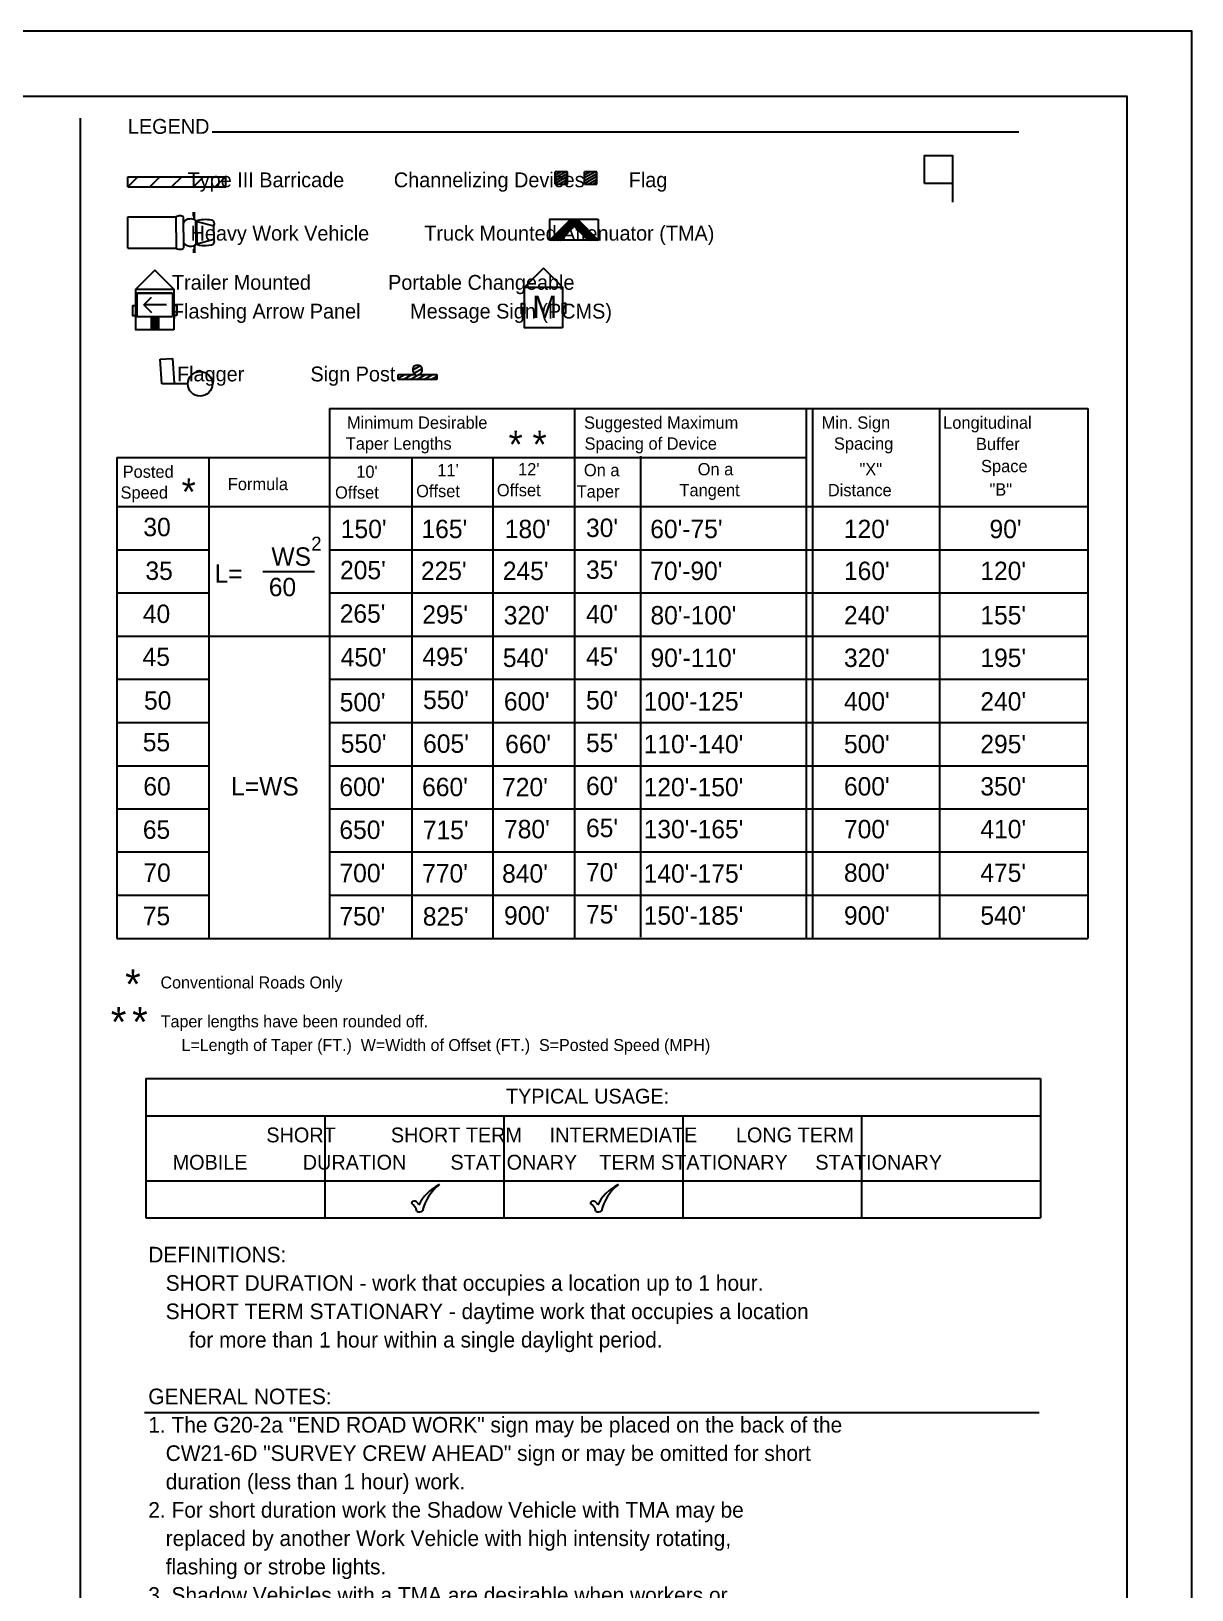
# Model space of a CAD drawing. Extents: x 0 to 29242, y 0 to 23092.
# Drawn here: x 25.27 to 34.19, y 10.26 to 22.24 of the extents above; entities that cross this region are included whole.
import ezdxf

# ---------------------------------------------------------------- set-up
doc = ezdxf.new("R2010")
doc.units = 0
doc.layers.add('D_BATCH_PLOT', color=7, linetype='Continuous')
doc.layers.add('Level 1', color=7, linetype='Continuous')

msp = doc.modelspace()

# ---------------------------------------------------------------- linework, layer by layer
at = {"layer": 'D_BATCH_PLOT'}
msp.add_lwpolyline([(0.188, 0.238), (34.188, 0.238), (34.188, 22.238), (0.188, 22.238)], close=True, dxfattribs=at)
at = {"layer": 'Level 1'}
for p, q in [((34.188, 22.238), (0.188, 22.238)), ((34.188, 0.238), (34.188, 22.238)), ((25.647, 21.568), (25.647, 5.25)), ((26.661, 21.464), (32.859, 21.464)), ((26.013, 21.119), (26.767, 21.119)), ((26.013, 21.041), (26.013, 21.119)), ((26.013, 21.041), (26.09, 21.118)), ((26.181, 21.041), (26.259, 21.119)), ((26.349, 21.041), (26.427, 21.119)), ((26.517, 21.041), (26.595, 21.119)), ((26.685, 21.041), (26.763, 21.119)), ((26.767, 21.041), (26.767, 21.119)), ((29.297, 21.062), (29.297, 21.157)), ((29.392, 21.157), (29.297, 21.157)), ((29.392, 21.062), (29.392, 21.157)), ((29.522, 21.062), (29.522, 21.157)), ((29.617, 21.157), (29.522, 21.157)), ((29.617, 21.062), (29.617, 21.157)), ((26.013, 21.041), (26.767, 21.041)), ((29.297, 21.062), (29.392, 21.062)), ((29.522, 21.062), (29.617, 21.062)), ((32.35, 21.066), (32.35, 20.924)), ((26.518, 20.817), (26.518, 20.846)), ((26.522, 20.789), (26.522, 20.846)), ((26.526, 20.789), (26.526, 20.846)), ((26.013, 20.81), (26.384, 20.81)), ((26.013, 20.57), (26.013, 20.81)), ((26.384, 20.69), (26.384, 20.81)), ((26.441, 20.69), (26.441, 20.81)), ((26.536, 20.69), (26.536, 20.776)), ((26.544, 20.776), (26.674, 20.741)), ((26.544, 20.69), (26.544, 20.776)), ((26.674, 20.69), (26.674, 20.741)), ((29.255, 20.631), (29.417, 20.794)), ((29.336, 20.631), (29.442, 20.738)), ((29.549, 20.631), (29.442, 20.738)), ((29.627, 20.632), (29.467, 20.793)), ((26.384, 20.69), (26.384, 20.57)), ((26.441, 20.69), (26.441, 20.57)), ((26.536, 20.69), (26.536, 20.604)), ((26.544, 20.69), (26.544, 20.604)), ((26.544, 20.604), (26.674, 20.639)), ((26.674, 20.69), (26.674, 20.639)), ((26.013, 20.57), (26.384, 20.57)), ((26.518, 20.563), (26.518, 20.534)), ((26.522, 20.591), (26.522, 20.534)), ((26.526, 20.591), (26.526, 20.534)), ((26.22, 20.4), (26.075, 20.254)), ((26.366, 20.254), (26.22, 20.4)), ((29.206, 20.416), (29.061, 20.27)), ((29.352, 20.27), (29.206, 20.416)), ((26.083, 20.225), (26.083, 20.044)), ((26.357, 20.225), (26.083, 20.225)), ((26.083, 20.225), (26.357, 20.225)), ((26.136, 20.134), (26.194, 20.193)), ((26.311, 20.134), (26.136, 20.134)), ((26.136, 20.134), (26.195, 20.075)), ((26.357, 20.225), (26.357, 20.044)), ((26.083, 20.044), (26.357, 20.044)), ((26.193, 20.044), (26.193, 19.952)), ((26.207, 20.044), (26.207, 19.952)), ((26.22, 20.044), (26.22, 19.952)), ((26.234, 20.044), (26.234, 19.952)), ((26.248, 20.044), (26.248, 19.952)), ((26.262, 19.717), (26.357, 19.722)), ((26.274, 19.527), (26.262, 19.717)), ((26.357, 19.722), (26.369, 19.533)), ((28.091, 19.561), (28.091, 19.598)), ((28.091, 19.598), (28.228, 19.598)), ((28.388, 19.561), (28.091, 19.561)), ((28.247, 19.598), (28.388, 19.598)), ((28.388, 19.598), (28.388, 19.561)), ((26.474, 19.527), (26.274, 19.526)), ((27.563, 19.338), (33.388, 19.338)), ((27.563, 19.338), (27.563, 15.264)), ((29.445, 19.338), (29.445, 15.264)), ((31.224, 19.338), (31.224, 15.264)), ((31.272, 19.338), (31.272, 15.264)), ((32.249, 19.338), (32.249, 15.264)), ((33.388, 19.338), (33.388, 15.264)), ((25.927, 18.961), (27.563, 18.961)), ((25.927, 18.961), (25.927, 15.264)), ((26.634, 18.961), (26.634, 15.264)), ((27.563, 18.961), (31.224, 18.961)), ((28.195, 18.957), (28.195, 15.264)), ((28.816, 18.957), (28.816, 15.264)), ((29.951, 18.97), (29.951, 15.273)), ((25.927, 18.584), (33.388, 18.584)), ((25.927, 18.252), (26.634, 18.252)), ((27.563, 18.252), (33.388, 18.252)), ((27.051, 18.086), (27.447, 18.086)), ((25.927, 17.92), (26.634, 17.92)), ((27.563, 17.92), (33.388, 17.92)), ((25.927, 17.588), (33.388, 17.588)), ((25.927, 17.256), (26.634, 17.256)), ((27.563, 17.256), (33.388, 17.256)), ((25.927, 16.924), (26.634, 16.924)), ((27.563, 16.924), (33.388, 16.924)), ((25.927, 16.592), (26.634, 16.592)), ((27.563, 16.592), (33.388, 16.592)), ((25.927, 16.261), (26.634, 16.261)), ((27.563, 16.261), (33.388, 16.261)), ((25.927, 15.929), (26.634, 15.929)), ((27.563, 15.929), (33.388, 15.929)), ((25.927, 15.597), (26.634, 15.597)), ((27.563, 15.597), (33.388, 15.597)), ((25.927, 15.264), (33.388, 15.264)), ((26.151, 14.189), (26.151, 13.116)), ((26.151, 14.189), (33.026, 14.189)), ((33.026, 14.189), (33.026, 13.116)), ((26.151, 13.902), (33.026, 13.902)), ((27.526, 13.902), (27.526, 13.116)), ((28.901, 13.902), (28.901, 13.116)), ((30.276, 13.902), (30.276, 13.116)), ((31.651, 13.902), (31.651, 13.116)), ((26.151, 13.402), (33.026, 13.402)), ((26.151, 13.116), (33.026, 13.116)), ((26.141, 11.62), (33.016, 11.62))]:
    msp.add_line(p, q, dxfattribs=at)
for points in [[(2.188, 21.738), (33.688, 21.738), (33.688, 0.738), (2.188, 0.738)], [(32.134, 21.066), (32.134, 21.282), (32.35, 21.282), (32.35, 21.066)], [(29.627, 20.794), (29.627, 20.631), (29.255, 20.631), (29.255, 20.794)], [(26.366, 19.941), (26.075, 19.941), (26.075, 20.254), (26.366, 20.254)], [(29.352, 19.957), (29.061, 19.957), (29.061, 20.27), (29.352, 20.27)], [(26.075, 20.05), (26.051, 20.05), (26.051, 20.129), (26.075, 20.129)], [(26.39, 20.052), (26.366, 20.052), (26.366, 20.131), (26.39, 20.131)], [(29.061, 20.066), (29.037, 20.066), (29.037, 20.145), (29.061, 20.145)], [(29.375, 20.068), (29.352, 20.068), (29.352, 20.147), (29.375, 20.147)]]:
    msp.add_lwpolyline(points, close=True, dxfattribs=at)
for points in [[(29.297, 21.112), (29.375, 21.157)], [(29.297, 21.068), (29.392, 21.123)], [(29.298, 21.134), (29.338, 21.157)], [(29.298, 21.09), (29.392, 21.145)], [(29.325, 21.062), (29.392, 21.101)], [(29.522, 21.112), (29.6, 21.157)], [(29.522, 21.134), (29.562, 21.157)], [(29.522, 21.09), (29.617, 21.145)], [(29.522, 21.068), (29.617, 21.123)], [(29.549, 21.062), (29.617, 21.101)], [(29.363, 21.062), (29.392, 21.079)], [(29.587, 21.062), (29.617, 21.079)], [(29.263, 20.64), (29.489, 20.77)], [(29.264, 20.631), (29.434, 20.73)], [(29.283, 20.66), (29.484, 20.776)], [(29.303, 20.68), (29.479, 20.781)], [(29.323, 20.7), (29.473, 20.786)], [(29.343, 20.72), (29.468, 20.792)], [(29.363, 20.74), (29.455, 20.793)], [(29.383, 20.76), (29.441, 20.793)], [(29.403, 20.78), (29.427, 20.793)], [(29.445, 20.736), (29.495, 20.765)], [(29.45, 20.731), (29.5, 20.759)], [(29.456, 20.725), (29.505, 20.754)], [(29.461, 20.72), (29.511, 20.749)], [(29.466, 20.714), (29.516, 20.743)], [(29.472, 20.709), (29.522, 20.738)], [(29.477, 20.704), (29.527, 20.732)], [(29.482, 20.698), (29.532, 20.727)], [(29.278, 20.631), (29.415, 20.71)], [(29.293, 20.631), (29.396, 20.691)], [(29.308, 20.631), (29.377, 20.671)], [(29.322, 20.631), (29.358, 20.652)], [(29.337, 20.631), (29.339, 20.632)], [(29.488, 20.693), (29.537, 20.722)], [(29.493, 20.688), (29.543, 20.716)], [(29.499, 20.682), (29.548, 20.711)], [(29.504, 20.677), (29.554, 20.706)], [(29.509, 20.671), (29.559, 20.7)], [(29.515, 20.666), (29.564, 20.695)], [(29.52, 20.661), (29.57, 20.689)], [(29.525, 20.655), (29.575, 20.684)], [(29.531, 20.65), (29.58, 20.679)], [(29.536, 20.644), (29.586, 20.673)], [(29.541, 20.639), (29.591, 20.668)], [(29.547, 20.634), (29.596, 20.662)], [(29.557, 20.631), (29.602, 20.657)], [(29.572, 20.631), (29.607, 20.652)], [(29.587, 20.631), (29.613, 20.646)], [(29.601, 20.631), (29.618, 20.641)], [(29.616, 20.631), (29.623, 20.635)], [(28.201, 19.633), (28.257, 19.665)], [(28.091, 19.57), (28.141, 19.598)], [(28.13, 19.561), (28.194, 19.598)], [(28.183, 19.561), (28.266, 19.609)], [(28.211, 19.608), (28.274, 19.644)], [(28.236, 19.561), (28.3, 19.598)], [(28.289, 19.561), (28.353, 19.598)], [(28.342, 19.561), (28.388, 19.587)]]:
    msp.add_lwpolyline(points, dxfattribs=at)
msp.add_circle((26.568, 19.527), 0.0944, dxfattribs=at)
for centre, radius, start, end in [((26.642, 20.758), 0.036, 331.8801, 28.1199), ((26.642, 20.622), 0.036, 331.8801, 28.1199), ((28.238, 19.634), 0.0371, 284.5051, 254.7774)]:
    msp.add_arc(centre, radius, start, end, dxfattribs=at)
for centre, major_axis, ratio, start_param, end_param in [((26.413, 20.81), (0.0284, 0), 0.269913, 0, 3.141593), ((26.489, 20.77), (0.0476, 0.0059), 0.503092, 0, 3.141593), ((26.609, 20.776), (0.0649, -0.0007), 0.2034, 0, 3.141593), ((26.489, 20.61), (0.0476, -0.0059), 0.503092, 3.141593, 6.283185), ((26.413, 20.57), (0.0284, 0), 0.269913, 3.141593, 6.283185), ((26.609, 20.604), (0.0649, 0.0007), 0.2034, 3.141593, 6.283185), ((28.609, 13.111), (-0.382, 0), 0.81, 5.269501, 5.941673), ((28.732, 13.107), (-0.462, 0), 0.81, 5.491876, 6.115654), ((29.984, 13.111), (-0.382, 0), 0.81, 5.269501, 5.941673), ((30.107, 13.107), (-0.462, 0), 0.81, 5.491876, 6.115654), ((28.216, 13.226), (-0.0249, 0), 0.81, 4.56244, 6.153429), ((28.094, 13.144), (0.143, 0), 0.81, 0.206595, 0.823066), ((28.198, 13.207), (0.052, 0), 0.81, 0.175027, 1.148095), ((29.591, 13.226), (-0.0249, 0), 0.81, 4.56244, 6.153429), ((29.469, 13.144), (0.143, 0), 0.81, 0.206595, 0.823066), ((29.573, 13.207), (0.052, 0), 0.81, 0.175027, 1.148095), ((28.253, 13.192), (-0.036, 0), 0.81, 0.999988, 2.272695), ((29.628, 13.192), (-0.036, 0), 0.81, 0.999988, 2.272695)]:
    msp.add_ellipse(centre, major_axis=major_axis, ratio=ratio, start_param=start_param, end_param=end_param, dxfattribs=at)

# ---------------------------------------------------------------- texts
for s, height, p in [('LEGEND', 0.114, (26.013, 21.449)), ('            Type III Barricade         Channelizing Devices        Flag', 0.114, (25.964, 21.038)), ('           Heavy Work Vehicle          Truck Mounted Attenuator (TMA)', 0.114, (26.029, 20.628)), ('        Trailer Mounted              Portable Changeable', 0.114, (26.013, 20.25)), ('        Flashing Arrow Panel         Message Sign (PCMS)', 0.114, (26.013, 20.029)), ('M', 0.171, (29.121, 20.033)), ('        Flagger            Sign Post', 0.114, (26.052, 19.546)), ('Minimum Desirable', 0.09435, (27.696, 19.182)), ('Suggested Maximum', 0.09435, (29.518, 19.182)), ('Min. Sign', 0.0944, (31.344, 19.182)), ('Longitudinal', 0.09435, (32.277, 19.182)), ('Taper Lengths', 0.09435, (27.687, 19.021)), ('*', 0.209, (28.938, 18.957)), ('*', 0.21, (29.122, 18.957)), ('Spacing of Device', 0.09435, (29.522, 19.021)), ('Spacing', 0.0944, (31.438, 19.021)), ('Buffer', 0.0944, (32.529, 19.018)), ('Space', 0.0944, (32.568, 18.848)), ('Posted', 0.0942, (25.973, 18.805)), ('Formula', 0.0943, (26.781, 18.71)), ("10'", 0.0942, (27.768, 18.805)), ("11'", 0.0943, (28.391, 18.817)), ("12'", 0.0943, (29.011, 18.824)), ('On a', 0.0944, (29.517, 18.817)), ('On a', 0.0944, (30.391, 18.824)), ('"X"', 0.0944, (31.634, 18.824)), ('Speed', 0.0942, (25.957, 18.645)), ('*', 0.209, (26.426, 18.593)), ('Offset', 0.0942, (27.605, 18.645)), ('Offset', 0.0943, (28.228, 18.656)), ('Offset', 0.0944, (28.848, 18.663)), ('Taper', 0.0943, (29.461, 18.653)), ('Tangent', 0.0943, (30.251, 18.663)), ('Distance', 0.0943, (31.391, 18.663)), ('"B"', 0.0944, (32.633, 18.668)), ('30', 0.1415, (26.132, 18.356)), ("150'", 0.1415, (27.649, 18.341)), ("165'", 0.1414, (28.269, 18.341)), ("180'", 0.1414, (28.909, 18.341)), ("30'", 0.1414, (29.533, 18.35)), (" 60'-75'", 0.1414, (29.974, 18.341)), ("120'", 0.1415, (31.514, 18.341)), ("90'", 0.1415, (32.633, 18.341)), ('2', 0.106, (27.422, 18.246)), ('WS', 0.1412, (27.116, 18.129)), ('35', 0.1414, (26.148, 18.02)), ('L=', 0.1414, (26.679, 17.998)), ("205'", 0.1416, (27.643, 18.025)), ("225'", 0.141, (28.265, 18.02)), ("245'", 0.1413, (28.894, 18.019)), ("35'", 0.1412, (29.533, 18.028)), (" 70'-90'", 0.1412, (29.974, 18.019)), ("160'", 0.1412, (31.515, 18.019)), ("120'", 0.1412, (32.563, 18.019)), ('60', 0.141, (27.096, 17.895)), ('40', 0.1413, (26.128, 17.689)), ("265'", 0.1412, (27.641, 17.691)), ("295'", 0.1413, (28.275, 17.684)), ("320'", 0.1412, (28.901, 17.678)), ("40'", 0.1412, (29.533, 17.687)), (" 80'-100'", 0.1412, (29.976, 17.678)), ("240'", 0.1412, (31.515, 17.678)), ("155'", 0.1412, (32.563, 17.678)), ('45', 0.1414, (26.126, 17.359)), ("450'", 0.1416, (27.648, 17.355)), ("495'", 0.1413, (28.276, 17.359)), ("540'", 0.1419, (28.894, 17.351)), ("45'", 0.1413, (29.533, 17.36)), (" 90'-110'", 0.1413, (29.976, 17.351)), ("320'", 0.1414, (31.515, 17.351)), ("195'", 0.1414, (32.563, 17.351)), ('50', 0.1415, (26.137, 17.023)), ("500'", 0.1415, (27.641, 17.01)), ("550'", 0.1416, (28.281, 17.028)), ("600'", 0.1414, (28.902, 17.016)), ("50'", 0.1413, (29.533, 17.025)), ("100'-125'", 0.1413, (29.976, 17.016)), ("400'", 0.1414, (31.515, 17.016)), ("240'", 0.1414, (32.563, 17.016)), ('55', 0.1412, (26.128, 16.703)), ("550'", 0.1413, (27.649, 16.692)), ("605'", 0.1418, (28.281, 16.691)), ("660'", 0.1415, (28.912, 16.688)), ("55'", 0.1413, (29.533, 16.697)), ("110'-140'", 0.1413, (29.976, 16.688)), ("500'", 0.1413, (31.515, 16.688)), ("295'", 0.1413, (32.563, 16.688)), ('60', 0.1413, (26.132, 16.363)), ('L=WS', 0.1413, (26.806, 16.363)), ("600'", 0.1419, (27.638, 16.359)), ("660'", 0.1413, (28.274, 16.358)), ("720'", 0.1416, (28.888, 16.357)), ("60'", 0.1413, (29.533, 16.366)), ("120'-150'", 0.1413, (29.976, 16.357)), ("600'", 0.1412, (31.515, 16.363)), ("350'", 0.1412, (32.563, 16.363)), ('65', 0.1413, (26.128, 16.03)), ("780'", 0.1416, (28.903, 16.034)), ("65'", 0.1414, (29.533, 16.043)), ("130'-165'", 0.1414, (29.976, 16.034)), ("700'", 0.1415, (31.515, 16.034)), ("410'", 0.1415, (32.563, 16.034)), ("650'", 0.1417, (27.638, 16.029)), ("715'", 0.1415, (28.279, 16.027)), ('70', 0.1414, (26.132, 15.699)), ("700'", 0.142, (27.638, 15.696)), ("770'", 0.1414, (28.274, 15.694)), ("840'", 0.1417, (28.888, 15.693)), ("70'", 0.1414, (29.533, 15.702)), ("140'-175'", 0.1414, (29.976, 15.693)), ("800'", 0.1412, (31.515, 15.699)), ("475'", 0.1412, (32.563, 15.699)), ('75', 0.1413, (26.128, 15.366)), ("750'", 0.1417, (27.638, 15.365)), ("825'", 0.1415, (28.279, 15.363)), ("900'", 0.1416, (28.903, 15.37)), ("75'", 0.1414, (29.533, 15.379)), ("150'-185'", 0.1414, (29.976, 15.37)), ("900'", 0.1415, (31.515, 15.37)), ("540'", 0.1415, (32.563, 15.37)), ('*', 0.23, (25.992, 14.798)), ('Conventional Roads Only', 0.0922, (26.264, 14.88)), ('*', 0.23, (25.882, 14.508)), ('*', 0.23, (26.046, 14.508)), ('Taper lengths have been rounded off.', 0.0921, (26.266, 14.581)), ('L=Length of Taper (FT.)  W=Width of Offset (FT.)  S=Posted Speed (MPH)', 0.09196, (26.425, 14.399)), ('TYPICAL USAGE:', 0.114, (28.918, 13.995)), ('                      SHORT          SHORT TERM     INTERMEDIATE       LONG TERM', 0.114, (26.145, 13.697)), ('     MOBILE          DURATION        STATIONARY    TERM STATIONARY     STATIONARY', 0.114, (26.145, 13.487)), ('DEFINITIONS:', 0.12, (26.17, 12.774)), ('   SHORT DURATION - work that occupies a location up to 1 hour.', 0.12, (26.17, 12.556)), ('   SHORT TERM STATIONARY - daytime work that occupies a location', 0.12, (26.17, 12.338)), ('       for more than 1 hour within a single daylight period.', 0.12, (26.17, 12.12)), ('GENERAL NOTES:', 0.12, (26.17, 11.684)), ('1. The G20-2a "END ROAD WORK" sign may be placed on the back of the', 0.12, (26.17, 11.466)), ('   CW21-6D "SURVEY CREW AHEAD" sign or may be omitted for short', 0.12, (26.17, 11.248)), ('   duration (less than 1 hour) work.', 0.12, (26.17, 11.03)), ('2. For short duration work the Shadow Vehicle with TMA may be', 0.12, (26.17, 10.812)), ('   replaced by another Work Vehicle with high intensity rotating,', 0.12, (26.17, 10.594)), ('   flashing or strobe lights.', 0.12, (26.17, 10.376)), ('3. Shadow Vehicles with a TMA are desirable when workers or', 0.12, (26.17, 10.158))]:
    msp.add_text(s, height=height, dxfattribs=at).set_placement(p)

doc.saveas('drawing.dxf')
